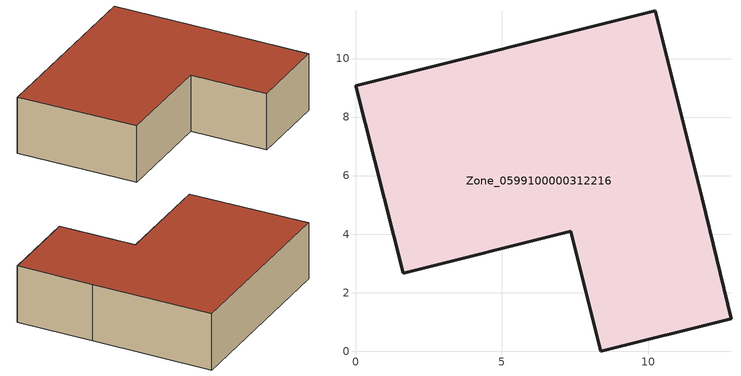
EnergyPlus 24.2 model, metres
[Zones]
Zone_0599100000312216
 floor ground (C_G): 11.84,5.21 12.83,1.11 8.38,0 7.35,4.09 1.64,2.66 0,9.07 10.24,11.63 z0
 wall outside (C_F): 10.24,11.63 0,9.07 1.64,2.66 7.35,4.09 8.38,0 12.83,1.11 11.84,5.21 10.24,11.63 z0:3.17
 roof outside (C_R): 11.84,5.21 10.24,11.63 0,9.07 1.64,2.66 7.35,4.09 8.38,0 12.83,1.11 z3.17
[BUILDING]
Pand.0599100000312216: North Axis=0; Terrain=City; Loads Convergence Tolerance Value=0.04; Temperature Convergence Tolerance Value=0.4; Solar Distribution=FullExterior; Maximum Number of Warmup Days=25; Minimum Number of Warmup Days=1
[Site:Location]
Rotterdam.The.Hague.AP_ZH_NLD Design_Conditions: Latitude=51.96; Longitude=4.45; Time Zone=1; Elevation=-4.5
[SITE:GROUNDTEMPERATURE:BUILDINGSURFACE]
18, 18, 18, 18, 18, 18, 18, 18, 18, 18, 18, 18
[MATERIAL] Thermal Absorptance=0.9; Solar Absorptance=0.7; Visible Absorptance=0.7
Name | Roughness | Thickness | Conductivity | Density | Specific Heat
G.TI.1975-1991 | MediumSmooth | 0.15 | 0.288461 | 540 | 1210
F.TI.1975-1991 | Rough | 0.3 | 0.230769 | 1920 | 840
R.TI.1975-1991 | MediumRough | 0.2 | 0.153846 | 1500 | 1000
[CONSTRUCTION]
C_G: G.TI.1975-1991
C_F: F.TI.1975-1991
C_R: R.TI.1975-1991
[ZONE]
Zone_0599100000312216: Type=1; Multiplier=1; Ceiling Height=Autocalculate; Volume=Autocalculate; Floor Area=autocalculate; Part of Total Floor Area=Yes
[ZONEINFILTRATION:DESIGNFLOWRATE]
Infil_Zone_0599100000312216: Zone or ZoneList or Space or SpaceList=Zone_0599100000312216; Schedule=AlwaysOn; Design Flow Rate Calculation Method=Flow/Area; Flow Rate per Floor Area=0.003; Constant Term Coefficient=1; Temperature Term Coefficient=0; Velocity Term Coefficient=0; Velocity Squared Term Coefficient=0
[HVACTEMPLATE:ZONE:IDEALLOADSAIRSYSTEM]
Zone_0599100000312216: Maximum Heating Supply Air Temperature=50; Minimum Cooling Supply Air Temperature=13; Maximum Heating Supply Air Humidity Ratio=0.0156; Minimum Cooling Supply Air Humidity Ratio=0.0077; Heating Limit=NoLimit; Cooling Limit=NoLimit; Dehumidification Control Type=ConstantSensibleHeatRatio; Cooling Sensible Heat Ratio=0.7; Dehumidification Setpoint=60; Humidification Control Type=None; Humidification Setpoint=30; Outdoor Air Method=None; Outdoor Air Flow Rate per Person=0.00944; Outdoor Air Flow Rate per Zone Floor Area=0; Outdoor Air Flow Rate per Zone=0; Demand Controlled Ventilation Type=None; Outdoor Air Economizer Type=NoEconomizer; Heat Recovery Type=None; Sensible Heat Recovery Effectiveness=0.7; Latent Heat Recovery Effectiveness=0.65
[ZONECONTROL:THERMOSTAT]
ThermostatControl_Zone_0599100000312216: Zone or ZoneList=Zone_0599100000312216; Control Type Schedule=DualSetpointControlType; Control 1=Thermostat_Zone_0599100000312216; Temperature Difference Between Cutout And Setpoint=0
[THERMOSTATSETPOINT:DUALSETPOINT]
Thermostat_Zone_0599100000312216: Heating Setpoint Temperature Schedule=HeatingSetpoint_Zone_0599100000312216; Cooling Setpoint Temperature Schedule=CoolingSetpoint_Zone_0599100000312216
[SCHEDULE:COMPACT]
HeatingSetpoint_Zone_0599100000312216: Through: 12/31, For: AllDays, Until: 24:00, 21
CoolingSetpoint_Zone_0599100000312216: Through: 12/31, For: AllDays, Until: 24:00, 24
DualSetpointControlType: Through: 12/31, For: AllDays, Until: 24:00, 4
AlwaysOn: Through: 12/31, For: AllDays, Until: 24:00, 1
